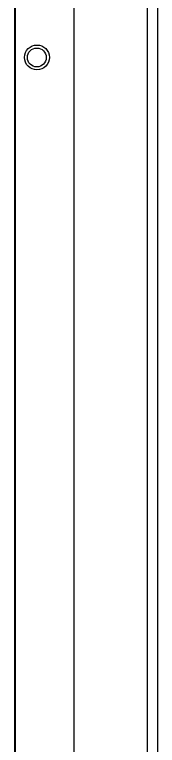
# Model space of a CAD drawing. Header units: millimetres. Extents: x -36 to 4467, y 2 to 3322.
# Drawn here: x 543.8 to 569.6, y 1538.2 to 1670.2 of the extents above; entities that cross this region are included whole.
import ezdxf

# ---------------------------------------------------------------- set-up
doc = ezdxf.new("R2010")
doc.units = ezdxf.units.MM

msp = doc.modelspace()

# ---------------------------------------------------------------- linework, layer by layer
for p, q in [((569.57, 1915.41), (569.57, 1416.91)), ((567.77, 1416.91), (567.77, 1914.58)), ((543.82, 1910.01), (543.82, 1417.01)), ((543.98, 1417.01), (543.98, 1910.01)), ((554.57, 1418.91), (554.57, 1901.41))]:
    msp.add_line(p, q)
msp.add_circle((547.82, 1662.46), 1.7)
msp.add_ellipse((547.85, 1662.46), major_axis=(0, -2.25), ratio=0.996195)

doc.saveas('drawing.dxf')
